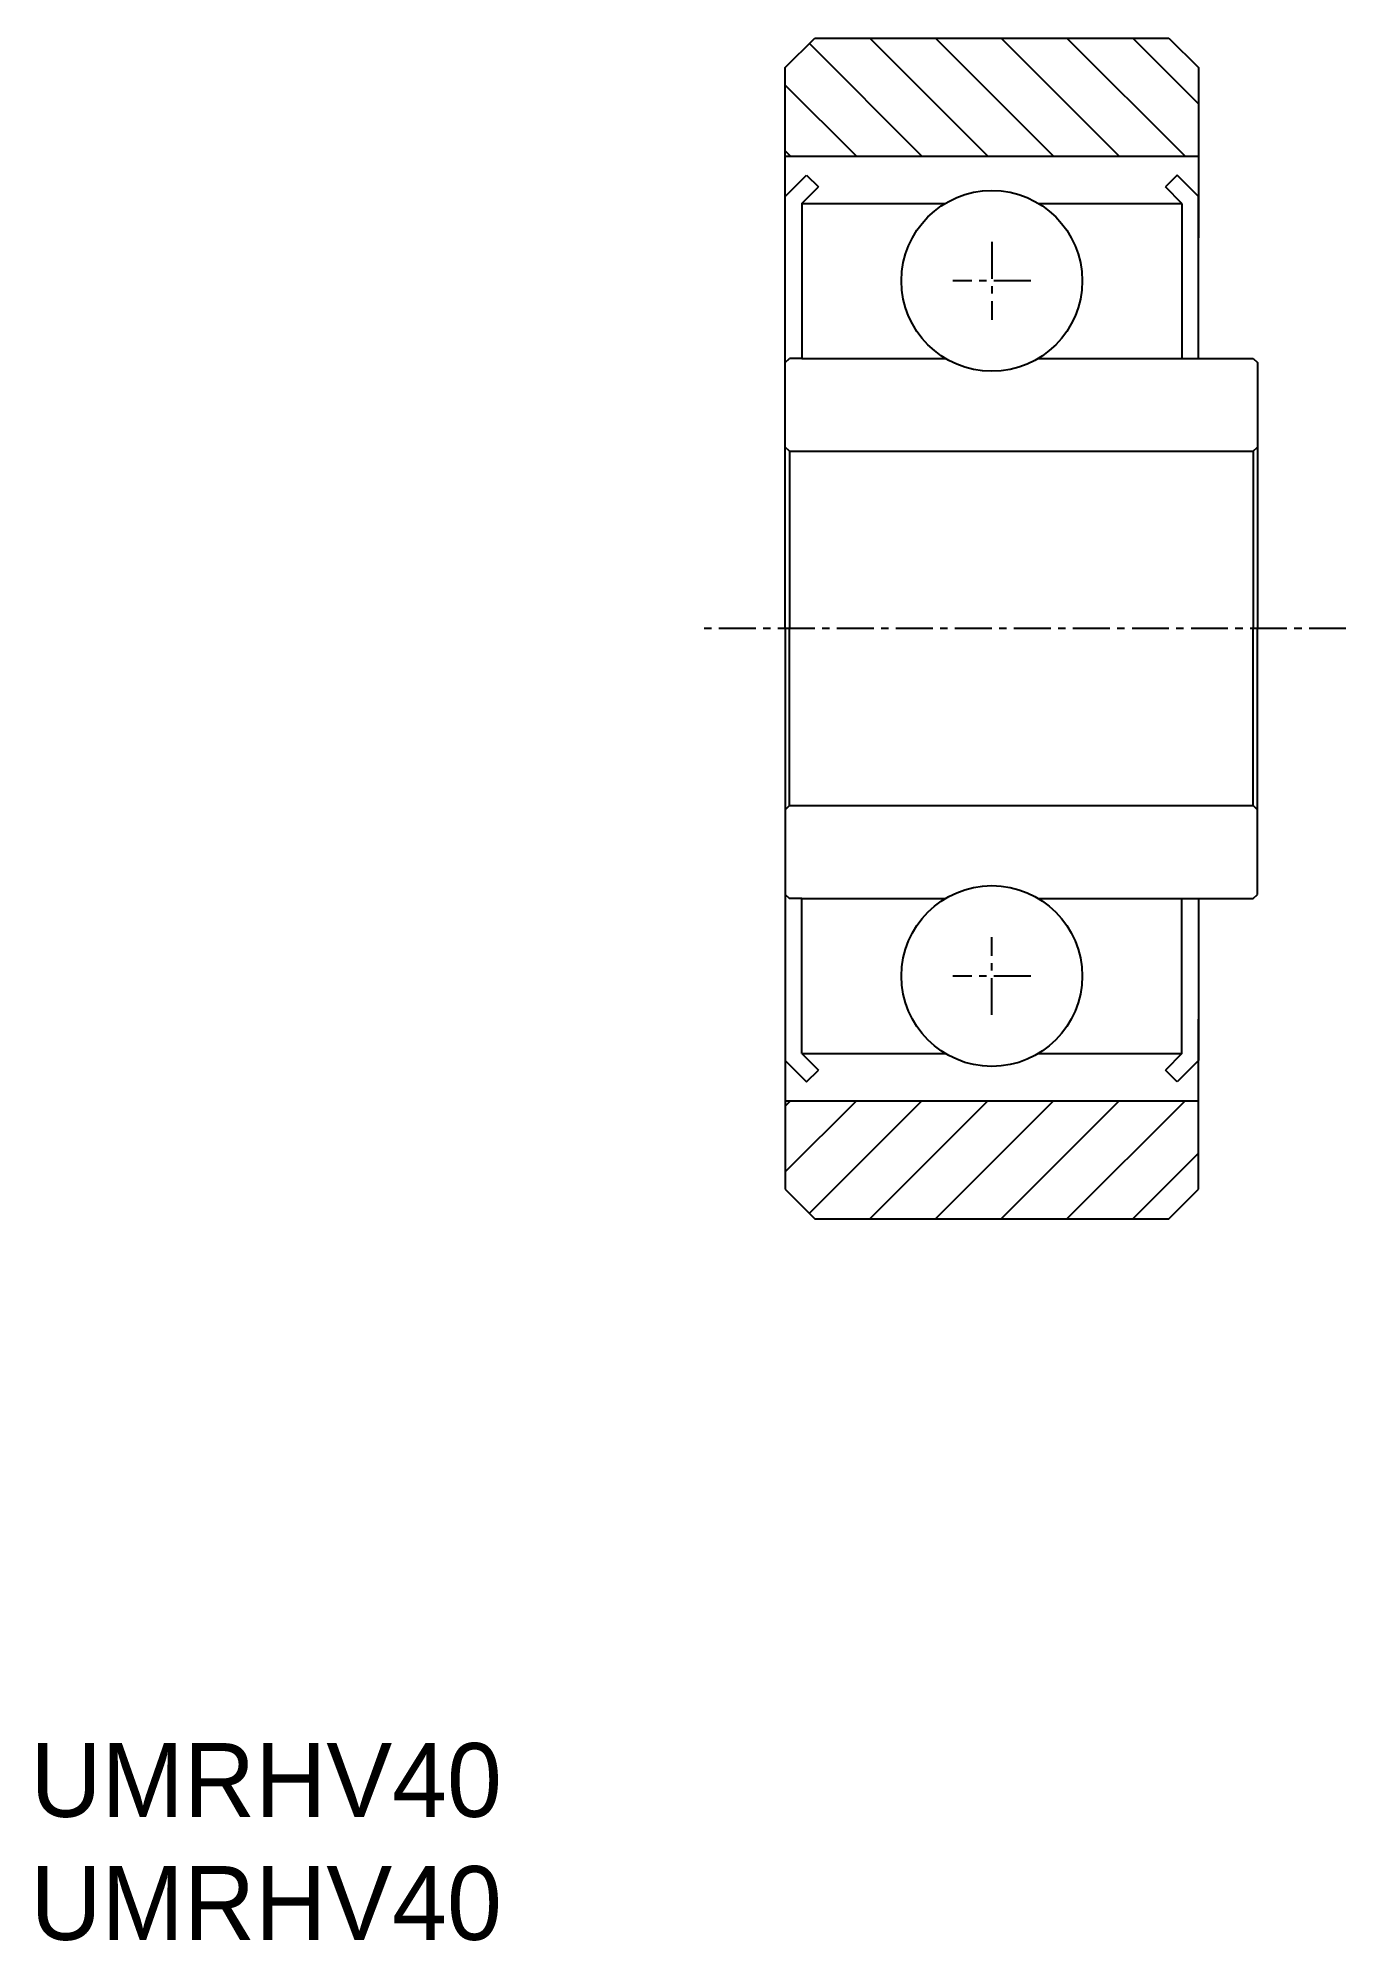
# Model space of a CAD drawing. Extents: x -59.4 to -15, y 4.7 to 69.1.
import ezdxf

# ---------------------------------------------------------------- set-up
doc = ezdxf.new("R2010")
doc.units = 0
doc.linetypes.add('CENTER', pattern=[2, 1.25, -0.25, 0.25, -0.25])
doc.layers.get('0').update_dxf_attribs({"linetype": 'CONTINUOUS'})
doc.layers.add('CENTER', color=1, linetype='CENTER')

# ---------------------------------------------------------------- blocks, each defined once
blk = doc.blocks.new('*U2')
for p in [(-59.625, 8.858), (-59.625, 4.691)]:
    blk.add_text('UMRHV40', height=2.5).set_placement(p)

msp = doc.modelspace()

# ---------------------------------------------------------------- linework, layer by layer
at = {"color": 7, "linetype": 'CONTINUOUS'}
for p, q in [((-34.044, 68.118), (-33.044, 69.118)), ((-33.044, 69.118), (-21.044, 69.118)), ((-21.044, 69.118), (-20.044, 68.118)), ((-34.044, 62.35), (-34.044, 68.118)), ((-20.044, 68.118), (-20.044, 62.35)), ((-34.044, 65.118), (-20.044, 65.118)), ((-34.044, 63.75), (-33.32, 64.474)), ((-33.32, 64.474), (-32.924, 64.078)), ((-20.768, 64.474), (-21.164, 64.078)), ((-20.044, 63.75), (-20.768, 64.474)), ((-33.484, 63.518), (-32.924, 64.078)), ((-20.604, 63.518), (-21.164, 64.078)), ((-34.044, 58.268), (-34.044, 63.75)), ((-33.484, 63.518), (-28.621, 63.518)), ((-33.484, 63.518), (-33.484, 58.268)), ((-25.466, 63.518), (-20.604, 63.518)), ((-20.604, 63.518), (-20.604, 58.268)), ((-20.044, 58.268), (-20.044, 63.75)), ((-34.044, 58.128), (-34.044, 58.268)), ((-34.044, 58.128), (-33.904, 58.268)), ((-34.044, 49.118), (-34.044, 58.128)), ((-33.484, 58.268), (-33.904, 58.268)), ((-33.484, 58.268), (-28.621, 58.268)), ((-25.466, 58.268), (-20.604, 58.268)), ((-20.604, 58.268), (-20.044, 58.268)), ((-20.044, 58.268), (-18.184, 58.268)), ((-18.184, 58.268), (-18.044, 58.128)), ((-18.044, 58.128), (-18.044, 55.118)), ((-33.904, 55.118), (-34.044, 55.258)), ((-33.904, 55.118), (-18.184, 55.118)), ((-33.904, 55.118), (-33.904, 49.118)), ((-18.184, 55.118), (-18.044, 55.258)), ((-18.184, 55.118), (-18.184, 49.118)), ((-18.044, 55.118), (-18.044, 49.118)), ((-34.044, 49.118), (-34.044, 40.108)), ((-33.904, 43.118), (-33.904, 49.118)), ((-18.184, 43.118), (-18.184, 49.118)), ((-18.044, 43.118), (-18.044, 49.118)), ((-33.904, 43.118), (-34.044, 42.978)), ((-33.904, 43.118), (-18.184, 43.118)), ((-18.184, 43.118), (-18.044, 42.978)), ((-18.044, 40.108), (-18.044, 43.118)), ((-34.044, 40.108), (-33.904, 39.968)), ((-34.044, 40.108), (-34.044, 39.968)), ((-34.044, 39.968), (-34.044, 34.486)), ((-33.484, 39.968), (-33.904, 39.968)), ((-33.484, 34.718), (-33.484, 39.968)), ((-33.484, 39.968), (-28.621, 39.968)), ((-25.466, 39.968), (-20.604, 39.968)), ((-20.604, 34.718), (-20.604, 39.968)), ((-20.604, 39.968), (-20.044, 39.968)), ((-20.044, 39.968), (-20.044, 34.486)), ((-20.044, 39.968), (-18.184, 39.968)), ((-18.184, 39.968), (-18.044, 40.108)), ((-34.044, 35.886), (-34.044, 30.118)), ((-20.044, 30.118), (-20.044, 35.886)), ((-34.044, 34.486), (-33.32, 33.762)), ((-33.484, 34.718), (-32.924, 34.158)), ((-33.484, 34.718), (-28.621, 34.718)), ((-25.466, 34.718), (-20.604, 34.718)), ((-20.604, 34.718), (-21.164, 34.158)), ((-20.044, 34.486), (-20.768, 33.762)), ((-33.32, 33.762), (-32.924, 34.158)), ((-20.768, 33.762), (-21.164, 34.158)), ((-34.044, 33.118), (-20.044, 33.118)), ((-34.044, 30.118), (-33.044, 29.118)), ((-21.044, 29.118), (-20.044, 30.118)), ((-33.044, 29.118), (-21.044, 29.118))]:
    msp.add_line(p, q, dxfattribs=at)
at = {"color": 3, "linetype": 'CONTINUOUS'}
for p, q in [((-27.181, 65.118), (-31.181, 69.118)), ((-24.953, 65.118), (-28.953, 69.118)), ((-22.726, 65.118), (-26.726, 69.118)), ((-20.498, 65.118), (-24.498, 69.118)), ((-20.044, 66.891), (-22.271, 69.118)), ((-29.418, 65.118), (-33.228, 68.93)), ((-31.635, 65.118), (-34.044, 67.526)), ((-33.863, 65.118), (-34.044, 65.299)), ((-31.635, 33.118), (-34.044, 30.71)), ((-33.863, 33.118), (-34.044, 32.937)), ((-29.418, 33.118), (-33.228, 29.306)), ((-27.181, 33.118), (-31.181, 29.118)), ((-24.953, 33.118), (-28.953, 29.118)), ((-22.726, 33.118), (-26.726, 29.118)), ((-20.498, 33.118), (-24.498, 29.118)), ((-20.044, 31.346), (-22.271, 29.118))]:
    msp.add_line(p, q, dxfattribs=at)
at = {"color": 7, "linetype": 'CONTINUOUS'}
for centre in [(-27.044, 60.893), (-27.044, 37.343)]:
    msp.add_circle(centre, 3.062, dxfattribs=at)
at = {"layer": 'CENTER', "color": 1, "linetype": 'CENTER'}
for p, q in [((-27.044, 62.21), (-27.044, 59.576)), ((-25.727, 60.893), (-28.361, 60.893)), ((-15.044, 49.118), (-37.044, 49.118)), ((-27.044, 36.026), (-27.044, 38.66)), ((-25.727, 37.343), (-28.361, 37.343))]:
    msp.add_line(p, q, dxfattribs=at)

# ---------------------------------------------------------------- block references
at = {"color": 7, "linetype": 'CONTINUOUS'}
msp.add_blockref('*U2', (0, 0), dxfattribs=at)

doc.saveas('drawing.dxf')
